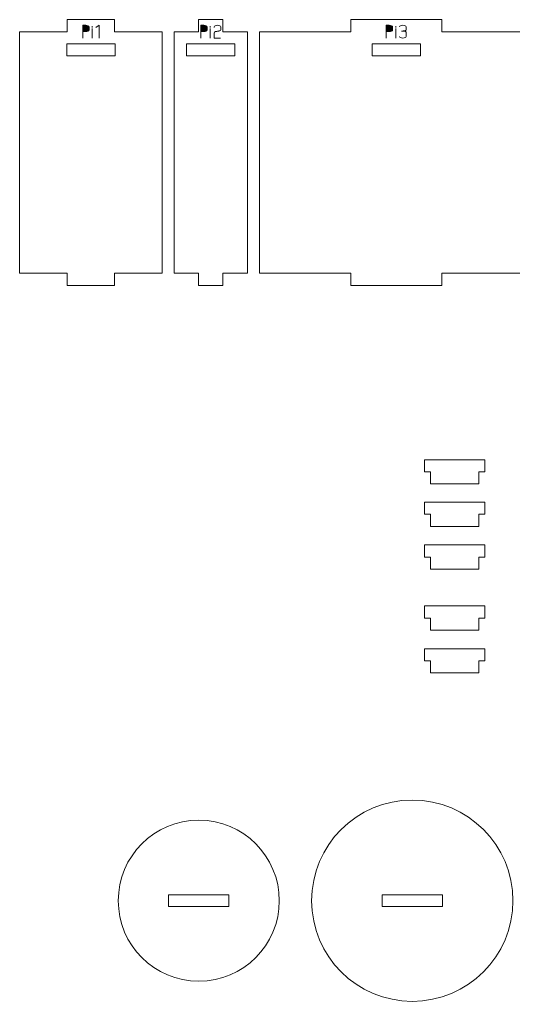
# Model space of a CAD drawing. Header units: centimetres. Extents: x -250 to 250, y -508 to 508.
# Drawn here: x 13.15 to 25.42, y 176.81 to 201.19 of the extents above; entities that cross this region are included whole.
import ezdxf

# ---------------------------------------------------------------- set-up
doc = ezdxf.new("R2010")
doc.units = ezdxf.units.CM
doc.header["$MEASUREMENT"] = 0
doc.layers.add('Capa 1', color=7, linetype='Continuous')

msp = doc.modelspace()

# ---------------------------------------------------------------- hatches: boundary and pattern name
at = {"layer": 'Capa 1', "true_color": 0x3e4095}
h = msp.add_hatch(color=175, dxfattribs=at)
edge = h.paths.add_edge_path()
edge.add_spline(control_points=[(14.79472, 200.8949), (14.81765, 200.8949), (14.83714, 200.89788), (14.8532, 200.90384), (14.86925, 200.9098), (14.87727, 200.91767), (14.87727, 200.92746), (14.87727, 200.92746), (14.87727, 201.01322), (14.87727, 201.01322), (14.87727, 201.023), (14.86925, 201.03133), (14.8532, 201.03821), (14.83714, 201.04509), (14.81765, 201.04853), (14.79472, 201.04853), (14.79472, 201.04853), (14.71997, 201.04853), (14.71997, 201.04853), (14.71997, 201.04853), (14.71997, 200.8949), (14.71997, 200.8949), (14.71997, 200.8949), (14.79472, 200.8949), (14.79472, 200.8949)], knot_values=[0, 0, 0, 0, 0.125, 0.125, 0.125, 0.25, 0.25, 0.25, 0.375, 0.375, 0.375, 0.5, 0.5, 0.5, 0.625, 0.625, 0.625, 0.75, 0.75, 0.75, 0.875, 0.875, 0.875, 1, 1, 1, 1], degree=3, periodic=1)
h = msp.add_hatch(color=175, dxfattribs=at)
edge = h.paths.add_edge_path()
edge.add_spline(control_points=[(14.71997, 200.73209), (14.71997, 200.73209), (14.71997, 201.04853), (14.71997, 201.04853), (14.71997, 201.04853), (14.79472, 201.04853), (14.79472, 201.04853), (14.81765, 201.04853), (14.83714, 201.04509), (14.8532, 201.03821), (14.86925, 201.03133), (14.87727, 201.023), (14.87727, 201.01322), (14.87727, 201.01322), (14.87727, 200.92746), (14.87727, 200.92746), (14.87727, 200.91767), (14.86925, 200.9098), (14.8532, 200.90384), (14.83714, 200.89788), (14.81765, 200.8949), (14.79472, 200.8949), (14.79472, 200.8949), (14.71997, 200.8949), (14.71997, 200.8949), (14.71997, 200.8949), (14.71997, 200.73209), (14.71997, 200.73209)], knot_values=[0, 0, 0, 0, 0.11111111, 0.11111111, 0.11111111, 0.22222222, 0.22222222, 0.22222222, 0.33333333, 0.33333333, 0.33333333, 0.44444444, 0.44444444, 0.44444444, 0.55555556, 0.55555556, 0.55555556, 0.66666667, 0.66666667, 0.66666667, 0.77777778, 0.77777778, 0.77777778, 0.88888889, 0.88888889, 0.88888889, 1, 1, 1, 1], degree=3, periodic=1)
h = msp.add_hatch(color=175, dxfattribs=at)
edge = h.paths.add_edge_path()
edge.add_spline(control_points=[(14.95523, 200.99487), (14.95523, 200.99487), (14.95569, 201.02743), (14.95569, 201.02743), (14.95569, 201.02743), (14.95523, 200.99487), (14.95523, 200.99487)], knot_values=[0, 0, 0, 0, 0.5, 0.5, 0.5, 1, 1, 1, 1], degree=3, periodic=1)
h = msp.add_hatch(color=175, dxfattribs=at)
edge = h.paths.add_edge_path()
edge.add_spline(control_points=[(14.95523, 200.73209), (14.95523, 200.73209), (14.95523, 200.96598), (14.95523, 200.96598), (14.95523, 200.96598), (14.95523, 200.73209), (14.95523, 200.73209)], knot_values=[0, 0, 0, 0, 0.5, 0.5, 0.5, 1, 1, 1, 1], degree=3, periodic=1)
h = msp.add_hatch(color=175, dxfattribs=at)
edge = h.paths.add_edge_path()
edge.add_spline(control_points=[(15.1263, 201.04899), (15.1263, 201.04899), (15.05017, 200.99625), (15.05017, 200.99625), (15.05017, 200.99625), (15.1263, 201.04899), (15.1263, 201.04899), (15.1263, 201.04899), (15.1263, 200.73209), (15.1263, 200.73209), (15.1263, 200.73209), (15.1263, 201.04899), (15.1263, 201.04899)], knot_values=[0, 0, 0, 0, 0.25, 0.25, 0.25, 0.5, 0.5, 0.5, 0.75, 0.75, 0.75, 1, 1, 1, 1], degree=3, periodic=1)
h = msp.add_hatch(color=175, dxfattribs=at)
edge = h.paths.add_edge_path()
edge.add_spline(control_points=[(17.72896, 200.8949), (17.75189, 200.8949), (17.77138, 200.89788), (17.78744, 200.90384), (17.80349, 200.9098), (17.81151, 200.91767), (17.81151, 200.92746), (17.81151, 200.92746), (17.81151, 201.01322), (17.81151, 201.01322), (17.81151, 201.023), (17.80349, 201.03133), (17.78744, 201.03821), (17.77138, 201.04509), (17.75189, 201.04853), (17.72896, 201.04853), (17.72896, 201.04853), (17.65421, 201.04853), (17.65421, 201.04853), (17.65421, 201.04853), (17.65421, 200.8949), (17.65421, 200.8949), (17.65421, 200.8949), (17.72896, 200.8949), (17.72896, 200.8949)], knot_values=[0, 0, 0, 0, 0.125, 0.125, 0.125, 0.25, 0.25, 0.25, 0.375, 0.375, 0.375, 0.5, 0.5, 0.5, 0.625, 0.625, 0.625, 0.75, 0.75, 0.75, 0.875, 0.875, 0.875, 1, 1, 1, 1], degree=3, periodic=1)
h = msp.add_hatch(color=175, dxfattribs=at)
edge = h.paths.add_edge_path()
edge.add_spline(control_points=[(17.65421, 200.73209), (17.65421, 200.73209), (17.65421, 201.04853), (17.65421, 201.04853), (17.65421, 201.04853), (17.72896, 201.04853), (17.72896, 201.04853), (17.75189, 201.04853), (17.77138, 201.04509), (17.78744, 201.03821), (17.80349, 201.03133), (17.81151, 201.023), (17.81151, 201.01322), (17.81151, 201.01322), (17.81151, 200.92746), (17.81151, 200.92746), (17.81151, 200.91767), (17.80349, 200.9098), (17.78744, 200.90384), (17.77138, 200.89788), (17.75189, 200.8949), (17.72896, 200.8949), (17.72896, 200.8949), (17.65421, 200.8949), (17.65421, 200.8949), (17.65421, 200.8949), (17.65421, 200.73209), (17.65421, 200.73209)], knot_values=[0, 0, 0, 0, 0.11111111, 0.11111111, 0.11111111, 0.22222222, 0.22222222, 0.22222222, 0.33333333, 0.33333333, 0.33333333, 0.44444444, 0.44444444, 0.44444444, 0.55555556, 0.55555556, 0.55555556, 0.66666667, 0.66666667, 0.66666667, 0.77777778, 0.77777778, 0.77777778, 0.88888889, 0.88888889, 0.88888889, 1, 1, 1, 1], degree=3, periodic=1)
h = msp.add_hatch(color=175, dxfattribs=at)
edge = h.paths.add_edge_path()
edge.add_spline(control_points=[(17.88947, 200.99487), (17.88947, 200.99487), (17.88993, 201.02743), (17.88993, 201.02743), (17.88993, 201.02743), (17.88947, 200.99487), (17.88947, 200.99487)], knot_values=[0, 0, 0, 0, 0.5, 0.5, 0.5, 1, 1, 1, 1], degree=3, periodic=1)
h = msp.add_hatch(color=175, dxfattribs=at)
edge = h.paths.add_edge_path()
edge.add_spline(control_points=[(17.88947, 200.73209), (17.88947, 200.73209), (17.88947, 200.96598), (17.88947, 200.96598), (17.88947, 200.96598), (17.88947, 200.73209), (17.88947, 200.73209)], knot_values=[0, 0, 0, 0, 0.5, 0.5, 0.5, 1, 1, 1, 1], degree=3, periodic=1)
h = msp.add_hatch(color=175, dxfattribs=at)
edge = h.paths.add_edge_path()
edge.add_spline(control_points=[(17.98395, 200.73209), (17.98395, 200.73209), (17.98395, 200.86463), (17.98395, 200.86463), (17.98487, 200.87655), (17.99572, 200.88572), (18.01651, 200.89214), (18.02507, 200.89276), (18.03325, 200.89375), (18.04105, 200.89513), (18.04884, 200.8965), (18.05672, 200.89795), (18.06467, 200.89948), (18.07934, 200.90193), (18.09058, 200.90392), (18.09837, 200.90544), (18.10617, 200.90697), (18.11374, 200.90896), (18.12108, 200.91141), (18.14003, 200.91844), (18.14951, 200.92746), (18.14951, 200.93846), (18.14951, 200.93846), (18.14951, 201.01322), (18.14951, 201.01322), (18.14951, 201.023), (18.14164, 201.03133), (18.12589, 201.03821), (18.11015, 201.04509), (18.0905, 201.04853), (18.06696, 201.04853), (18.04342, 201.04853), (18.02377, 201.04509), (18.00803, 201.03821), (17.99228, 201.03133), (17.98441, 201.023), (17.98441, 201.01322), (17.98441, 201.01322), (17.98441, 200.99075), (17.98441, 200.99075), (17.98441, 200.99075), (17.98441, 201.01322), (17.98441, 201.01322), (17.98441, 201.023), (17.99228, 201.03133), (18.00803, 201.03821), (18.02377, 201.04509), (18.04342, 201.04853), (18.06696, 201.04853), (18.0905, 201.04853), (18.11015, 201.04509), (18.12589, 201.03821), (18.14164, 201.03133), (18.14951, 201.023), (18.14951, 201.01322), (18.14951, 201.01322), (18.14951, 200.93846), (18.14951, 200.93846), (18.14951, 200.92746), (18.14003, 200.91844), (18.12108, 200.91141), (18.11374, 200.90896), (18.10617, 200.90697), (18.09837, 200.90544), (18.09058, 200.90392), (18.07934, 200.90193), (18.06467, 200.89948), (18.05672, 200.89795), (18.04884, 200.8965), (18.04105, 200.89513), (18.03325, 200.89375), (18.02507, 200.89276), (18.01651, 200.89214), (17.99572, 200.88572), (17.98487, 200.87655), (17.98395, 200.86463), (17.98395, 200.86463), (17.98395, 200.73209), (17.98395, 200.73209), (17.98395, 200.73209), (18.1408, 200.73209), (18.1408, 200.73209), (18.1408, 200.73209), (17.98395, 200.73209), (17.98395, 200.73209)], knot_values=[0, 0, 0, 0, 0.03571429, 0.03571429, 0.03571429, 0.07142857, 0.07142857, 0.07142857, 0.10714286, 0.10714286, 0.10714286, 0.14285714, 0.14285714, 0.14285714, 0.17857143, 0.17857143, 0.17857143, 0.21428571, 0.21428571, 0.21428571, 0.25, 0.25, 0.25, 0.28571429, 0.28571429, 0.28571429, 0.32142857, 0.32142857, 0.32142857, 0.35714286, 0.35714286, 0.35714286, 0.39285714, 0.39285714, 0.39285714, 0.42857143, 0.42857143, 0.42857143, 0.46428571, 0.46428571, 0.46428571, 0.5, 0.5, 0.5, 0.53571429, 0.53571429, 0.53571429, 0.57142857, 0.57142857, 0.57142857, 0.60714286, 0.60714286, 0.60714286, 0.64285714, 0.64285714, 0.64285714, 0.67857143, 0.67857143, 0.67857143, 0.71428571, 0.71428571, 0.71428571, 0.75, 0.75, 0.75, 0.78571429, 0.78571429, 0.78571429, 0.82142857, 0.82142857, 0.82142857, 0.85714286, 0.85714286, 0.85714286, 0.89285714, 0.89285714, 0.89285714, 0.92857143, 0.92857143, 0.92857143, 0.96428571, 0.96428571, 0.96428571, 1, 1, 1, 1], degree=3, periodic=1)
h = msp.add_hatch(color=175, dxfattribs=at)
edge = h.paths.add_edge_path()
edge.add_spline(control_points=[(22.33523, 200.8949), (22.35816, 200.8949), (22.37765, 200.89788), (22.39371, 200.90384), (22.40976, 200.9098), (22.41778, 200.91767), (22.41778, 200.92746), (22.41778, 200.92746), (22.41778, 201.01322), (22.41778, 201.01322), (22.41778, 201.023), (22.40976, 201.03133), (22.39371, 201.03821), (22.37765, 201.04509), (22.35816, 201.04853), (22.33523, 201.04853), (22.33523, 201.04853), (22.26048, 201.04853), (22.26048, 201.04853), (22.26048, 201.04853), (22.26048, 200.8949), (22.26048, 200.8949), (22.26048, 200.8949), (22.33523, 200.8949), (22.33523, 200.8949)], knot_values=[0, 0, 0, 0, 0.125, 0.125, 0.125, 0.25, 0.25, 0.25, 0.375, 0.375, 0.375, 0.5, 0.5, 0.5, 0.625, 0.625, 0.625, 0.75, 0.75, 0.75, 0.875, 0.875, 0.875, 1, 1, 1, 1], degree=3, periodic=1)
h = msp.add_hatch(color=175, dxfattribs=at)
edge = h.paths.add_edge_path()
edge.add_spline(control_points=[(22.26048, 200.73209), (22.26048, 200.73209), (22.26048, 201.04853), (22.26048, 201.04853), (22.26048, 201.04853), (22.33523, 201.04853), (22.33523, 201.04853), (22.35816, 201.04853), (22.37765, 201.04509), (22.39371, 201.03821), (22.40976, 201.03133), (22.41778, 201.023), (22.41778, 201.01322), (22.41778, 201.01322), (22.41778, 200.92746), (22.41778, 200.92746), (22.41778, 200.91767), (22.40976, 200.9098), (22.39371, 200.90384), (22.37765, 200.89788), (22.35816, 200.8949), (22.33523, 200.8949), (22.33523, 200.8949), (22.26048, 200.8949), (22.26048, 200.8949), (22.26048, 200.8949), (22.26048, 200.73209), (22.26048, 200.73209)], knot_values=[0, 0, 0, 0, 0.11111111, 0.11111111, 0.11111111, 0.22222222, 0.22222222, 0.22222222, 0.33333333, 0.33333333, 0.33333333, 0.44444444, 0.44444444, 0.44444444, 0.55555556, 0.55555556, 0.55555556, 0.66666667, 0.66666667, 0.66666667, 0.77777778, 0.77777778, 0.77777778, 0.88888889, 0.88888889, 0.88888889, 1, 1, 1, 1], degree=3, periodic=1)
h = msp.add_hatch(color=175, dxfattribs=at)
edge = h.paths.add_edge_path()
edge.add_spline(control_points=[(22.49574, 200.99487), (22.49574, 200.99487), (22.4962, 201.02743), (22.4962, 201.02743), (22.4962, 201.02743), (22.49574, 200.99487), (22.49574, 200.99487)], knot_values=[0, 0, 0, 0, 0.5, 0.5, 0.5, 1, 1, 1, 1], degree=3, periodic=1)
h = msp.add_hatch(color=175, dxfattribs=at)
edge = h.paths.add_edge_path()
edge.add_spline(control_points=[(22.49574, 200.73209), (22.49574, 200.73209), (22.49574, 200.96598), (22.49574, 200.96598), (22.49574, 200.96598), (22.49574, 200.73209), (22.49574, 200.73209)], knot_values=[0, 0, 0, 0, 0.5, 0.5, 0.5, 1, 1, 1, 1], degree=3, periodic=1)
h = msp.add_hatch(color=175, dxfattribs=at)
edge = h.paths.add_edge_path()
edge.add_spline(control_points=[(22.67323, 200.73209), (22.64969, 200.73209), (22.63004, 200.73553), (22.6143, 200.74241), (22.59855, 200.74929), (22.59068, 200.75762), (22.59068, 200.7674), (22.59068, 200.75762), (22.59855, 200.74929), (22.6143, 200.74241), (22.63004, 200.73553), (22.64969, 200.73209), (22.67323, 200.73209), (22.69677, 200.73209), (22.71642, 200.73553), (22.73216, 200.74241), (22.74791, 200.74929), (22.75578, 200.75762), (22.75578, 200.7674), (22.75578, 200.7674), (22.75578, 200.87059), (22.75578, 200.87059), (22.75578, 200.87885), (22.75012, 200.88603), (22.73881, 200.89214), (22.7275, 200.89826), (22.69433, 200.90239), (22.63929, 200.90453), (22.69402, 200.90789), (22.72689, 200.91187), (22.73789, 200.91645), (22.7489, 200.92104), (22.75486, 200.92853), (22.75578, 200.93892), (22.75578, 200.93892), (22.75578, 201.01322), (22.75578, 201.01322), (22.75578, 201.023), (22.74791, 201.03133), (22.73216, 201.03821), (22.71642, 201.04509), (22.69677, 201.04853), (22.67323, 201.04853), (22.64969, 201.04853), (22.63004, 201.04509), (22.6143, 201.03821), (22.59855, 201.03133), (22.59068, 201.023), (22.59068, 201.01322), (22.59068, 201.023), (22.59855, 201.03133), (22.6143, 201.03821), (22.63004, 201.04509), (22.64969, 201.04853), (22.67323, 201.04853), (22.69677, 201.04853), (22.71642, 201.04509), (22.73216, 201.03821), (22.74791, 201.03133), (22.75578, 201.023), (22.75578, 201.01322), (22.75578, 201.01322), (22.75578, 200.93892), (22.75578, 200.93892), (22.75486, 200.92853), (22.7489, 200.92104), (22.73789, 200.91645), (22.72689, 200.91187), (22.69402, 200.90789), (22.63929, 200.90453), (22.69433, 200.90239), (22.7275, 200.89826), (22.73881, 200.89214), (22.75012, 200.88603), (22.75578, 200.87885), (22.75578, 200.87059), (22.75578, 200.87059), (22.75578, 200.7674), (22.75578, 200.7674), (22.75578, 200.75762), (22.74791, 200.74929), (22.73216, 200.74241), (22.71642, 200.73553), (22.69677, 200.73209), (22.67323, 200.73209)], knot_values=[0, 0, 0, 0, 0.03571429, 0.03571429, 0.03571429, 0.07142857, 0.07142857, 0.07142857, 0.10714286, 0.10714286, 0.10714286, 0.14285714, 0.14285714, 0.14285714, 0.17857143, 0.17857143, 0.17857143, 0.21428571, 0.21428571, 0.21428571, 0.25, 0.25, 0.25, 0.28571429, 0.28571429, 0.28571429, 0.32142857, 0.32142857, 0.32142857, 0.35714286, 0.35714286, 0.35714286, 0.39285714, 0.39285714, 0.39285714, 0.42857143, 0.42857143, 0.42857143, 0.46428571, 0.46428571, 0.46428571, 0.5, 0.5, 0.5, 0.53571429, 0.53571429, 0.53571429, 0.57142857, 0.57142857, 0.57142857, 0.60714286, 0.60714286, 0.60714286, 0.64285714, 0.64285714, 0.64285714, 0.67857143, 0.67857143, 0.67857143, 0.71428571, 0.71428571, 0.71428571, 0.75, 0.75, 0.75, 0.78571429, 0.78571429, 0.78571429, 0.82142857, 0.82142857, 0.82142857, 0.85714286, 0.85714286, 0.85714286, 0.89285714, 0.89285714, 0.89285714, 0.92857143, 0.92857143, 0.92857143, 0.96428571, 0.96428571, 0.96428571, 1, 1, 1, 1], degree=3, periodic=1)

# ---------------------------------------------------------------- linework, layer by layer
at = {"layer": 'Capa 1', "color": 240, "lineweight": 9}
for points, knots in [([(13.15441, 200.88929), (13.15441, 200.88929), (13.15441, 194.88929), (13.15441, 194.88929), (13.15441, 194.88929), (14.33356, 194.88929), (14.33356, 194.88929), (14.33356, 194.88929), (14.33356, 194.58929), (14.33356, 194.58929), (14.33356, 194.58929), (15.51272, 194.58929), (15.51272, 194.58929), (15.51272, 194.58929), (15.51272, 194.88929), (15.51272, 194.88929), (15.51272, 194.88929), (16.69187, 194.88929), (16.69187, 194.88929), (16.69187, 194.88929), (16.69187, 200.88929), (16.69187, 200.88929), (16.69187, 200.88929), (15.51272, 200.88929), (15.51272, 200.88929), (15.51272, 200.88929), (15.51272, 201.18929), (15.51272, 201.18929), (15.51272, 201.18929), (14.33356, 201.18929), (14.33356, 201.18929), (14.33356, 201.18929), (14.33356, 200.88929), (14.33356, 200.88929), (14.33356, 200.88929), (13.15441, 200.88929), (13.15441, 200.88929)], [0, 0, 0, 0, 0.08333333, 0.08333333, 0.08333333, 0.16666667, 0.16666667, 0.16666667, 0.25, 0.25, 0.25, 0.33333333, 0.33333333, 0.33333333, 0.41666667, 0.41666667, 0.41666667, 0.5, 0.5, 0.5, 0.58333333, 0.58333333, 0.58333333, 0.66666667, 0.66666667, 0.66666667, 0.75, 0.75, 0.75, 0.83333333, 0.83333333, 0.83333333, 0.91666667, 0.91666667, 0.91666667, 1, 1, 1, 1]), ([(16.99187, 200.88929), (16.99187, 200.88929), (16.99187, 194.88929), (16.99187, 194.88929), (16.99187, 194.88929), (17.59853, 194.88929), (17.59853, 194.88929), (17.59853, 194.88929), (17.59853, 194.58929), (17.59853, 194.58929), (17.59853, 194.58929), (18.20519, 194.58929), (18.20519, 194.58929), (18.20519, 194.58929), (18.20519, 194.88929), (18.20519, 194.88929), (18.20519, 194.88929), (18.81185, 194.88929), (18.81185, 194.88929), (18.81185, 194.88929), (18.81185, 200.88929), (18.81185, 200.88929), (18.81185, 200.88929), (18.20519, 200.88929), (18.20519, 200.88929), (18.20519, 200.88929), (18.20519, 201.18929), (18.20519, 201.18929), (18.20519, 201.18929), (17.59853, 201.18929), (17.59853, 201.18929), (17.59853, 201.18929), (17.59853, 200.88929), (17.59853, 200.88929), (17.59853, 200.88929), (16.99187, 200.88929), (16.99187, 200.88929)], [0, 0, 0, 0, 0.08333333, 0.08333333, 0.08333333, 0.16666667, 0.16666667, 0.16666667, 0.25, 0.25, 0.25, 0.33333333, 0.33333333, 0.33333333, 0.41666667, 0.41666667, 0.41666667, 0.5, 0.5, 0.5, 0.58333333, 0.58333333, 0.58333333, 0.66666667, 0.66666667, 0.66666667, 0.75, 0.75, 0.75, 0.83333333, 0.83333333, 0.83333333, 0.91666667, 0.91666667, 0.91666667, 1, 1, 1, 1]), ([(19.11185, 200.88929), (19.11185, 200.88929), (19.11185, 194.88929), (19.11185, 194.88929), (19.11185, 194.88929), (21.37603, 194.88929), (21.37603, 194.88929), (21.37603, 194.88929), (21.37603, 194.58929), (21.37603, 194.58929), (21.37603, 194.58929), (23.64022, 194.58929), (23.64022, 194.58929), (23.64022, 194.58929), (23.64022, 194.88929), (23.64022, 194.88929), (23.64022, 194.88929), (25.9044, 194.88929), (25.9044, 194.88929), (25.9044, 194.88929), (25.9044, 200.88929), (25.9044, 200.88929), (25.9044, 200.88929), (23.64022, 200.88929), (23.64022, 200.88929), (23.64022, 200.88929), (23.64022, 201.18929), (23.64022, 201.18929), (23.64022, 201.18929), (21.37603, 201.18929), (21.37603, 201.18929), (21.37603, 201.18929), (21.37603, 200.88929), (21.37603, 200.88929), (21.37603, 200.88929), (19.11185, 200.88929), (19.11185, 200.88929)], [0, 0, 0, 0, 0.08333333, 0.08333333, 0.08333333, 0.16666667, 0.16666667, 0.16666667, 0.25, 0.25, 0.25, 0.33333333, 0.33333333, 0.33333333, 0.41666667, 0.41666667, 0.41666667, 0.5, 0.5, 0.5, 0.58333333, 0.58333333, 0.58333333, 0.66666667, 0.66666667, 0.66666667, 0.75, 0.75, 0.75, 0.83333333, 0.83333333, 0.83333333, 0.91666667, 0.91666667, 0.91666667, 1, 1, 1, 1]), ([(14.32314, 200.28937), (14.32314, 200.28937), (15.52314, 200.28937), (15.52314, 200.28937), (15.52314, 200.28937), (15.52314, 200.58937), (15.52314, 200.58937), (15.52314, 200.58937), (14.32314, 200.58937), (14.32314, 200.58937), (14.32314, 200.58937), (14.32314, 200.28937), (14.32314, 200.28937)], [0, 0, 0, 0, 0.25, 0.25, 0.25, 0.5, 0.5, 0.5, 0.75, 0.75, 0.75, 1, 1, 1, 1]), ([(17.30186, 200.28937), (17.30186, 200.28937), (18.50186, 200.28937), (18.50186, 200.28937), (18.50186, 200.28937), (18.50186, 200.58937), (18.50186, 200.58937), (18.50186, 200.58937), (17.30186, 200.58937), (17.30186, 200.58937), (17.30186, 200.58937), (17.30186, 200.28937), (17.30186, 200.28937)], [0, 0, 0, 0, 0.25, 0.25, 0.25, 0.5, 0.5, 0.5, 0.75, 0.75, 0.75, 1, 1, 1, 1]), ([(21.90813, 200.28937), (21.90813, 200.28937), (23.10813, 200.28937), (23.10813, 200.28937), (23.10813, 200.28937), (23.10813, 200.58937), (23.10813, 200.58937), (23.10813, 200.58937), (21.90813, 200.58937), (21.90813, 200.58937), (21.90813, 200.58937), (21.90813, 200.28937), (21.90813, 200.28937)], [0, 0, 0, 0, 0.25, 0.25, 0.25, 0.5, 0.5, 0.5, 0.75, 0.75, 0.75, 1, 1, 1, 1]), ([(24.55676, 189.96016), (24.55676, 189.96016), (24.55676, 189.66016), (24.55676, 189.66016), (24.55676, 189.66016), (23.35676, 189.66016), (23.35676, 189.66016), (23.35676, 189.66016), (23.35676, 189.96016), (23.35676, 189.96016), (23.35676, 189.96016), (23.20676, 189.96016), (23.20676, 189.96016), (23.20676, 189.96016), (23.20676, 190.26016), (23.20676, 190.26016), (23.20676, 190.26016), (24.70676, 190.26016), (24.70676, 190.26016), (24.70676, 190.26016), (24.70676, 189.96016), (24.70676, 189.96016), (24.70676, 189.96016), (24.55676, 189.96016), (24.55676, 189.96016)], [0, 0, 0, 0, 0.125, 0.125, 0.125, 0.25, 0.25, 0.25, 0.375, 0.375, 0.375, 0.5, 0.5, 0.5, 0.625, 0.625, 0.625, 0.75, 0.75, 0.75, 0.875, 0.875, 0.875, 1, 1, 1, 1]), ([(24.55676, 188.90436), (24.55676, 188.90436), (24.55676, 188.60436), (24.55676, 188.60436), (24.55676, 188.60436), (23.35676, 188.60436), (23.35676, 188.60436), (23.35676, 188.60436), (23.35676, 188.90436), (23.35676, 188.90436), (23.35676, 188.90436), (23.20676, 188.90436), (23.20676, 188.90436), (23.20676, 188.90436), (23.20676, 189.20436), (23.20676, 189.20436), (23.20676, 189.20436), (24.70676, 189.20436), (24.70676, 189.20436), (24.70676, 189.20436), (24.70676, 188.90436), (24.70676, 188.90436), (24.70676, 188.90436), (24.55676, 188.90436), (24.55676, 188.90436)], [0, 0, 0, 0, 0.125, 0.125, 0.125, 0.25, 0.25, 0.25, 0.375, 0.375, 0.375, 0.5, 0.5, 0.5, 0.625, 0.625, 0.625, 0.75, 0.75, 0.75, 0.875, 0.875, 0.875, 1, 1, 1, 1]), ([(24.55676, 187.84349), (24.55676, 187.84349), (24.55676, 187.54349), (24.55676, 187.54349), (24.55676, 187.54349), (23.35676, 187.54349), (23.35676, 187.54349), (23.35676, 187.54349), (23.35676, 187.84349), (23.35676, 187.84349), (23.35676, 187.84349), (23.20676, 187.84349), (23.20676, 187.84349), (23.20676, 187.84349), (23.20676, 188.14349), (23.20676, 188.14349), (23.20676, 188.14349), (24.70676, 188.14349), (24.70676, 188.14349), (24.70676, 188.14349), (24.70676, 187.84349), (24.70676, 187.84349), (24.70676, 187.84349), (24.55676, 187.84349), (24.55676, 187.84349)], [0, 0, 0, 0, 0.125, 0.125, 0.125, 0.25, 0.25, 0.25, 0.375, 0.375, 0.375, 0.5, 0.5, 0.5, 0.625, 0.625, 0.625, 0.75, 0.75, 0.75, 0.875, 0.875, 0.875, 1, 1, 1, 1]), ([(24.55676, 186.32842), (24.55676, 186.32842), (24.55676, 186.02842), (24.55676, 186.02842), (24.55676, 186.02842), (23.35676, 186.02842), (23.35676, 186.02842), (23.35676, 186.02842), (23.35676, 186.32842), (23.35676, 186.32842), (23.35676, 186.32842), (23.20676, 186.32842), (23.20676, 186.32842), (23.20676, 186.32842), (23.20676, 186.62842), (23.20676, 186.62842), (23.20676, 186.62842), (24.70676, 186.62842), (24.70676, 186.62842), (24.70676, 186.62842), (24.70676, 186.32842), (24.70676, 186.32842), (24.70676, 186.32842), (24.55676, 186.32842), (24.55676, 186.32842)], [0, 0, 0, 0, 0.125, 0.125, 0.125, 0.25, 0.25, 0.25, 0.375, 0.375, 0.375, 0.5, 0.5, 0.5, 0.625, 0.625, 0.625, 0.75, 0.75, 0.75, 0.875, 0.875, 0.875, 1, 1, 1, 1]), ([(24.55676, 185.26755), (24.55676, 185.26755), (24.55676, 184.96755), (24.55676, 184.96755), (24.55676, 184.96755), (23.35676, 184.96755), (23.35676, 184.96755), (23.35676, 184.96755), (23.35676, 185.26755), (23.35676, 185.26755), (23.35676, 185.26755), (23.20676, 185.26755), (23.20676, 185.26755), (23.20676, 185.26755), (23.20676, 185.56755), (23.20676, 185.56755), (23.20676, 185.56755), (24.70676, 185.56755), (24.70676, 185.56755), (24.70676, 185.56755), (24.70676, 185.26755), (24.70676, 185.26755), (24.70676, 185.26755), (24.55676, 185.26755), (24.55676, 185.26755)], [0, 0, 0, 0, 0.125, 0.125, 0.125, 0.25, 0.25, 0.25, 0.375, 0.375, 0.375, 0.5, 0.5, 0.5, 0.625, 0.625, 0.625, 0.75, 0.75, 0.75, 0.875, 0.875, 0.875, 1, 1, 1, 1]), ([(22.90644, 181.80856), (24.28715, 181.80856), (25.40644, 180.68927), (25.40644, 179.30856), (25.40644, 177.92785), (24.28715, 176.80856), (22.90644, 176.80856), (21.52573, 176.80856), (20.40644, 177.92785), (20.40644, 179.30856), (20.40644, 180.68927), (21.52573, 181.80856), (22.90644, 181.80856)], [0, 0, 0, 0, 0.25, 0.25, 0.25, 0.5, 0.5, 0.5, 0.75, 0.75, 0.75, 1, 1, 1, 1]), ([(17.60378, 181.30856), (18.70835, 181.30856), (19.60378, 180.41313), (19.60378, 179.30856), (19.60378, 178.20399), (18.70835, 177.30856), (17.60378, 177.30856), (16.49921, 177.30856), (15.60378, 178.20399), (15.60378, 179.30856), (15.60378, 180.41313), (16.49921, 181.30856), (17.60378, 181.30856)], [0, 0, 0, 0, 0.25, 0.25, 0.25, 0.5, 0.5, 0.5, 0.75, 0.75, 0.75, 1, 1, 1, 1]), ([(16.85378, 179.45356), (16.85378, 179.45356), (18.35378, 179.45356), (18.35378, 179.45356), (18.35378, 179.45356), (18.35378, 179.16356), (18.35378, 179.16356), (18.35378, 179.16356), (16.85378, 179.16356), (16.85378, 179.16356), (16.85378, 179.16356), (16.85378, 179.45356), (16.85378, 179.45356)], [0, 0, 0, 0, 0.25, 0.25, 0.25, 0.5, 0.5, 0.5, 0.75, 0.75, 0.75, 1, 1, 1, 1]), ([(22.15644, 179.45356), (22.15644, 179.45356), (23.65644, 179.45356), (23.65644, 179.45356), (23.65644, 179.45356), (23.65644, 179.16356), (23.65644, 179.16356), (23.65644, 179.16356), (22.15644, 179.16356), (22.15644, 179.16356), (22.15644, 179.16356), (22.15644, 179.45356), (22.15644, 179.45356)], [0, 0, 0, 0, 0.25, 0.25, 0.25, 0.5, 0.5, 0.5, 0.75, 0.75, 0.75, 1, 1, 1, 1])]:
    msp.add_open_spline(points, degree=3, knots=knots, dxfattribs=at)
at = {"layer": 'Capa 1', "color": 114, "lineweight": 9}
for points, knots in [([(14.79472, 200.8949), (14.81765, 200.8949), (14.83714, 200.89788), (14.8532, 200.90384), (14.86925, 200.9098), (14.87727, 200.91767), (14.87727, 200.92746), (14.87727, 200.92746), (14.87727, 201.01322), (14.87727, 201.01322), (14.87727, 201.023), (14.86925, 201.03133), (14.8532, 201.03821), (14.83714, 201.04509), (14.81765, 201.04853), (14.79472, 201.04853), (14.79472, 201.04853), (14.71997, 201.04853), (14.71997, 201.04853), (14.71997, 201.04853), (14.71997, 200.8949), (14.71997, 200.8949), (14.71997, 200.8949), (14.79472, 200.8949), (14.79472, 200.8949)], [0, 0, 0, 0, 0.125, 0.125, 0.125, 0.25, 0.25, 0.25, 0.375, 0.375, 0.375, 0.5, 0.5, 0.5, 0.625, 0.625, 0.625, 0.75, 0.75, 0.75, 0.875, 0.875, 0.875, 1, 1, 1, 1]), ([(14.71997, 200.73209), (14.71997, 200.73209), (14.71997, 201.04853), (14.71997, 201.04853), (14.71997, 201.04853), (14.79472, 201.04853), (14.79472, 201.04853), (14.81765, 201.04853), (14.83714, 201.04509), (14.8532, 201.03821), (14.86925, 201.03133), (14.87727, 201.023), (14.87727, 201.01322), (14.87727, 201.01322), (14.87727, 200.92746), (14.87727, 200.92746), (14.87727, 200.91767), (14.86925, 200.9098), (14.8532, 200.90384), (14.83714, 200.89788), (14.81765, 200.8949), (14.79472, 200.8949), (14.79472, 200.8949), (14.71997, 200.8949), (14.71997, 200.8949), (14.71997, 200.8949), (14.71997, 200.73209), (14.71997, 200.73209)], [0, 0, 0, 0, 0.11111111, 0.11111111, 0.11111111, 0.22222222, 0.22222222, 0.22222222, 0.33333333, 0.33333333, 0.33333333, 0.44444444, 0.44444444, 0.44444444, 0.55555556, 0.55555556, 0.55555556, 0.66666667, 0.66666667, 0.66666667, 0.77777778, 0.77777778, 0.77777778, 0.88888889, 0.88888889, 0.88888889, 1, 1, 1, 1]), ([(14.95523, 200.99487), (14.95523, 200.99487), (14.95569, 201.02743), (14.95569, 201.02743), (14.95569, 201.02743), (14.95523, 200.99487), (14.95523, 200.99487)], [0, 0, 0, 0, 0.5, 0.5, 0.5, 1, 1, 1, 1]), ([(14.95523, 200.73209), (14.95523, 200.73209), (14.95523, 200.96598), (14.95523, 200.96598), (14.95523, 200.96598), (14.95523, 200.73209), (14.95523, 200.73209)], [0, 0, 0, 0, 0.5, 0.5, 0.5, 1, 1, 1, 1]), ([(15.1263, 201.04899), (15.1263, 201.04899), (15.05017, 200.99625), (15.05017, 200.99625), (15.05017, 200.99625), (15.1263, 201.04899), (15.1263, 201.04899), (15.1263, 201.04899), (15.1263, 200.73209), (15.1263, 200.73209), (15.1263, 200.73209), (15.1263, 201.04899), (15.1263, 201.04899)], [0, 0, 0, 0, 0.25, 0.25, 0.25, 0.5, 0.5, 0.5, 0.75, 0.75, 0.75, 1, 1, 1, 1]), ([(17.72896, 200.8949), (17.75189, 200.8949), (17.77138, 200.89788), (17.78744, 200.90384), (17.80349, 200.9098), (17.81151, 200.91767), (17.81151, 200.92746), (17.81151, 200.92746), (17.81151, 201.01322), (17.81151, 201.01322), (17.81151, 201.023), (17.80349, 201.03133), (17.78744, 201.03821), (17.77138, 201.04509), (17.75189, 201.04853), (17.72896, 201.04853), (17.72896, 201.04853), (17.65421, 201.04853), (17.65421, 201.04853), (17.65421, 201.04853), (17.65421, 200.8949), (17.65421, 200.8949), (17.65421, 200.8949), (17.72896, 200.8949), (17.72896, 200.8949)], [0, 0, 0, 0, 0.125, 0.125, 0.125, 0.25, 0.25, 0.25, 0.375, 0.375, 0.375, 0.5, 0.5, 0.5, 0.625, 0.625, 0.625, 0.75, 0.75, 0.75, 0.875, 0.875, 0.875, 1, 1, 1, 1]), ([(17.65421, 200.73209), (17.65421, 200.73209), (17.65421, 201.04853), (17.65421, 201.04853), (17.65421, 201.04853), (17.72896, 201.04853), (17.72896, 201.04853), (17.75189, 201.04853), (17.77138, 201.04509), (17.78744, 201.03821), (17.80349, 201.03133), (17.81151, 201.023), (17.81151, 201.01322), (17.81151, 201.01322), (17.81151, 200.92746), (17.81151, 200.92746), (17.81151, 200.91767), (17.80349, 200.9098), (17.78744, 200.90384), (17.77138, 200.89788), (17.75189, 200.8949), (17.72896, 200.8949), (17.72896, 200.8949), (17.65421, 200.8949), (17.65421, 200.8949), (17.65421, 200.8949), (17.65421, 200.73209), (17.65421, 200.73209)], [0, 0, 0, 0, 0.11111111, 0.11111111, 0.11111111, 0.22222222, 0.22222222, 0.22222222, 0.33333333, 0.33333333, 0.33333333, 0.44444444, 0.44444444, 0.44444444, 0.55555556, 0.55555556, 0.55555556, 0.66666667, 0.66666667, 0.66666667, 0.77777778, 0.77777778, 0.77777778, 0.88888889, 0.88888889, 0.88888889, 1, 1, 1, 1]), ([(17.88947, 200.99487), (17.88947, 200.99487), (17.88993, 201.02743), (17.88993, 201.02743), (17.88993, 201.02743), (17.88947, 200.99487), (17.88947, 200.99487)], [0, 0, 0, 0, 0.5, 0.5, 0.5, 1, 1, 1, 1]), ([(17.88947, 200.73209), (17.88947, 200.73209), (17.88947, 200.96598), (17.88947, 200.96598), (17.88947, 200.96598), (17.88947, 200.73209), (17.88947, 200.73209)], [0, 0, 0, 0, 0.5, 0.5, 0.5, 1, 1, 1, 1]), ([(17.98395, 200.73209), (17.98395, 200.73209), (17.98395, 200.86463), (17.98395, 200.86463), (17.98487, 200.87655), (17.99572, 200.88572), (18.01651, 200.89214), (18.02507, 200.89276), (18.03325, 200.89375), (18.04105, 200.89513), (18.04884, 200.8965), (18.05672, 200.89795), (18.06467, 200.89948), (18.07934, 200.90193), (18.09058, 200.90392), (18.09837, 200.90544), (18.10617, 200.90697), (18.11374, 200.90896), (18.12108, 200.91141), (18.14003, 200.91844), (18.14951, 200.92746), (18.14951, 200.93846), (18.14951, 200.93846), (18.14951, 201.01322), (18.14951, 201.01322), (18.14951, 201.023), (18.14164, 201.03133), (18.12589, 201.03821), (18.11015, 201.04509), (18.0905, 201.04853), (18.06696, 201.04853), (18.04342, 201.04853), (18.02377, 201.04509), (18.00803, 201.03821), (17.99228, 201.03133), (17.98441, 201.023), (17.98441, 201.01322), (17.98441, 201.01322), (17.98441, 200.99075), (17.98441, 200.99075), (17.98441, 200.99075), (17.98441, 201.01322), (17.98441, 201.01322), (17.98441, 201.023), (17.99228, 201.03133), (18.00803, 201.03821), (18.02377, 201.04509), (18.04342, 201.04853), (18.06696, 201.04853), (18.0905, 201.04853), (18.11015, 201.04509), (18.12589, 201.03821), (18.14164, 201.03133), (18.14951, 201.023), (18.14951, 201.01322), (18.14951, 201.01322), (18.14951, 200.93846), (18.14951, 200.93846), (18.14951, 200.92746), (18.14003, 200.91844), (18.12108, 200.91141), (18.11374, 200.90896), (18.10617, 200.90697), (18.09837, 200.90544), (18.09058, 200.90392), (18.07934, 200.90193), (18.06467, 200.89948), (18.05672, 200.89795), (18.04884, 200.8965), (18.04105, 200.89513), (18.03325, 200.89375), (18.02507, 200.89276), (18.01651, 200.89214), (17.99572, 200.88572), (17.98487, 200.87655), (17.98395, 200.86463), (17.98395, 200.86463), (17.98395, 200.73209), (17.98395, 200.73209), (17.98395, 200.73209), (18.1408, 200.73209), (18.1408, 200.73209), (18.1408, 200.73209), (17.98395, 200.73209), (17.98395, 200.73209)], [0, 0, 0, 0, 0.03571429, 0.03571429, 0.03571429, 0.07142857, 0.07142857, 0.07142857, 0.10714286, 0.10714286, 0.10714286, 0.14285714, 0.14285714, 0.14285714, 0.17857143, 0.17857143, 0.17857143, 0.21428571, 0.21428571, 0.21428571, 0.25, 0.25, 0.25, 0.28571429, 0.28571429, 0.28571429, 0.32142857, 0.32142857, 0.32142857, 0.35714286, 0.35714286, 0.35714286, 0.39285714, 0.39285714, 0.39285714, 0.42857143, 0.42857143, 0.42857143, 0.46428571, 0.46428571, 0.46428571, 0.5, 0.5, 0.5, 0.53571429, 0.53571429, 0.53571429, 0.57142857, 0.57142857, 0.57142857, 0.60714286, 0.60714286, 0.60714286, 0.64285714, 0.64285714, 0.64285714, 0.67857143, 0.67857143, 0.67857143, 0.71428571, 0.71428571, 0.71428571, 0.75, 0.75, 0.75, 0.78571429, 0.78571429, 0.78571429, 0.82142857, 0.82142857, 0.82142857, 0.85714286, 0.85714286, 0.85714286, 0.89285714, 0.89285714, 0.89285714, 0.92857143, 0.92857143, 0.92857143, 0.96428571, 0.96428571, 0.96428571, 1, 1, 1, 1]), ([(22.33523, 200.8949), (22.35816, 200.8949), (22.37765, 200.89788), (22.39371, 200.90384), (22.40976, 200.9098), (22.41778, 200.91767), (22.41778, 200.92746), (22.41778, 200.92746), (22.41778, 201.01322), (22.41778, 201.01322), (22.41778, 201.023), (22.40976, 201.03133), (22.39371, 201.03821), (22.37765, 201.04509), (22.35816, 201.04853), (22.33523, 201.04853), (22.33523, 201.04853), (22.26048, 201.04853), (22.26048, 201.04853), (22.26048, 201.04853), (22.26048, 200.8949), (22.26048, 200.8949), (22.26048, 200.8949), (22.33523, 200.8949), (22.33523, 200.8949)], [0, 0, 0, 0, 0.125, 0.125, 0.125, 0.25, 0.25, 0.25, 0.375, 0.375, 0.375, 0.5, 0.5, 0.5, 0.625, 0.625, 0.625, 0.75, 0.75, 0.75, 0.875, 0.875, 0.875, 1, 1, 1, 1]), ([(22.26048, 200.73209), (22.26048, 200.73209), (22.26048, 201.04853), (22.26048, 201.04853), (22.26048, 201.04853), (22.33523, 201.04853), (22.33523, 201.04853), (22.35816, 201.04853), (22.37765, 201.04509), (22.39371, 201.03821), (22.40976, 201.03133), (22.41778, 201.023), (22.41778, 201.01322), (22.41778, 201.01322), (22.41778, 200.92746), (22.41778, 200.92746), (22.41778, 200.91767), (22.40976, 200.9098), (22.39371, 200.90384), (22.37765, 200.89788), (22.35816, 200.8949), (22.33523, 200.8949), (22.33523, 200.8949), (22.26048, 200.8949), (22.26048, 200.8949), (22.26048, 200.8949), (22.26048, 200.73209), (22.26048, 200.73209)], [0, 0, 0, 0, 0.11111111, 0.11111111, 0.11111111, 0.22222222, 0.22222222, 0.22222222, 0.33333333, 0.33333333, 0.33333333, 0.44444444, 0.44444444, 0.44444444, 0.55555556, 0.55555556, 0.55555556, 0.66666667, 0.66666667, 0.66666667, 0.77777778, 0.77777778, 0.77777778, 0.88888889, 0.88888889, 0.88888889, 1, 1, 1, 1]), ([(22.49574, 200.99487), (22.49574, 200.99487), (22.4962, 201.02743), (22.4962, 201.02743), (22.4962, 201.02743), (22.49574, 200.99487), (22.49574, 200.99487)], [0, 0, 0, 0, 0.5, 0.5, 0.5, 1, 1, 1, 1]), ([(22.49574, 200.73209), (22.49574, 200.73209), (22.49574, 200.96598), (22.49574, 200.96598), (22.49574, 200.96598), (22.49574, 200.73209), (22.49574, 200.73209)], [0, 0, 0, 0, 0.5, 0.5, 0.5, 1, 1, 1, 1]), ([(22.67323, 200.73209), (22.64969, 200.73209), (22.63004, 200.73553), (22.6143, 200.74241), (22.59855, 200.74929), (22.59068, 200.75762), (22.59068, 200.7674), (22.59068, 200.75762), (22.59855, 200.74929), (22.6143, 200.74241), (22.63004, 200.73553), (22.64969, 200.73209), (22.67323, 200.73209), (22.69677, 200.73209), (22.71642, 200.73553), (22.73216, 200.74241), (22.74791, 200.74929), (22.75578, 200.75762), (22.75578, 200.7674), (22.75578, 200.7674), (22.75578, 200.87059), (22.75578, 200.87059), (22.75578, 200.87885), (22.75012, 200.88603), (22.73881, 200.89214), (22.7275, 200.89826), (22.69433, 200.90239), (22.63929, 200.90453), (22.69402, 200.90789), (22.72689, 200.91187), (22.73789, 200.91645), (22.7489, 200.92104), (22.75486, 200.92853), (22.75578, 200.93892), (22.75578, 200.93892), (22.75578, 201.01322), (22.75578, 201.01322), (22.75578, 201.023), (22.74791, 201.03133), (22.73216, 201.03821), (22.71642, 201.04509), (22.69677, 201.04853), (22.67323, 201.04853), (22.64969, 201.04853), (22.63004, 201.04509), (22.6143, 201.03821), (22.59855, 201.03133), (22.59068, 201.023), (22.59068, 201.01322), (22.59068, 201.023), (22.59855, 201.03133), (22.6143, 201.03821), (22.63004, 201.04509), (22.64969, 201.04853), (22.67323, 201.04853), (22.69677, 201.04853), (22.71642, 201.04509), (22.73216, 201.03821), (22.74791, 201.03133), (22.75578, 201.023), (22.75578, 201.01322), (22.75578, 201.01322), (22.75578, 200.93892), (22.75578, 200.93892), (22.75486, 200.92853), (22.7489, 200.92104), (22.73789, 200.91645), (22.72689, 200.91187), (22.69402, 200.90789), (22.63929, 200.90453), (22.69433, 200.90239), (22.7275, 200.89826), (22.73881, 200.89214), (22.75012, 200.88603), (22.75578, 200.87885), (22.75578, 200.87059), (22.75578, 200.87059), (22.75578, 200.7674), (22.75578, 200.7674), (22.75578, 200.75762), (22.74791, 200.74929), (22.73216, 200.74241), (22.71642, 200.73553), (22.69677, 200.73209), (22.67323, 200.73209)], [0, 0, 0, 0, 0.03571429, 0.03571429, 0.03571429, 0.07142857, 0.07142857, 0.07142857, 0.10714286, 0.10714286, 0.10714286, 0.14285714, 0.14285714, 0.14285714, 0.17857143, 0.17857143, 0.17857143, 0.21428571, 0.21428571, 0.21428571, 0.25, 0.25, 0.25, 0.28571429, 0.28571429, 0.28571429, 0.32142857, 0.32142857, 0.32142857, 0.35714286, 0.35714286, 0.35714286, 0.39285714, 0.39285714, 0.39285714, 0.42857143, 0.42857143, 0.42857143, 0.46428571, 0.46428571, 0.46428571, 0.5, 0.5, 0.5, 0.53571429, 0.53571429, 0.53571429, 0.57142857, 0.57142857, 0.57142857, 0.60714286, 0.60714286, 0.60714286, 0.64285714, 0.64285714, 0.64285714, 0.67857143, 0.67857143, 0.67857143, 0.71428571, 0.71428571, 0.71428571, 0.75, 0.75, 0.75, 0.78571429, 0.78571429, 0.78571429, 0.82142857, 0.82142857, 0.82142857, 0.85714286, 0.85714286, 0.85714286, 0.89285714, 0.89285714, 0.89285714, 0.92857143, 0.92857143, 0.92857143, 0.96428571, 0.96428571, 0.96428571, 1, 1, 1, 1])]:
    msp.add_open_spline(points, degree=3, knots=knots, dxfattribs=at)

doc.saveas('drawing.dxf')
